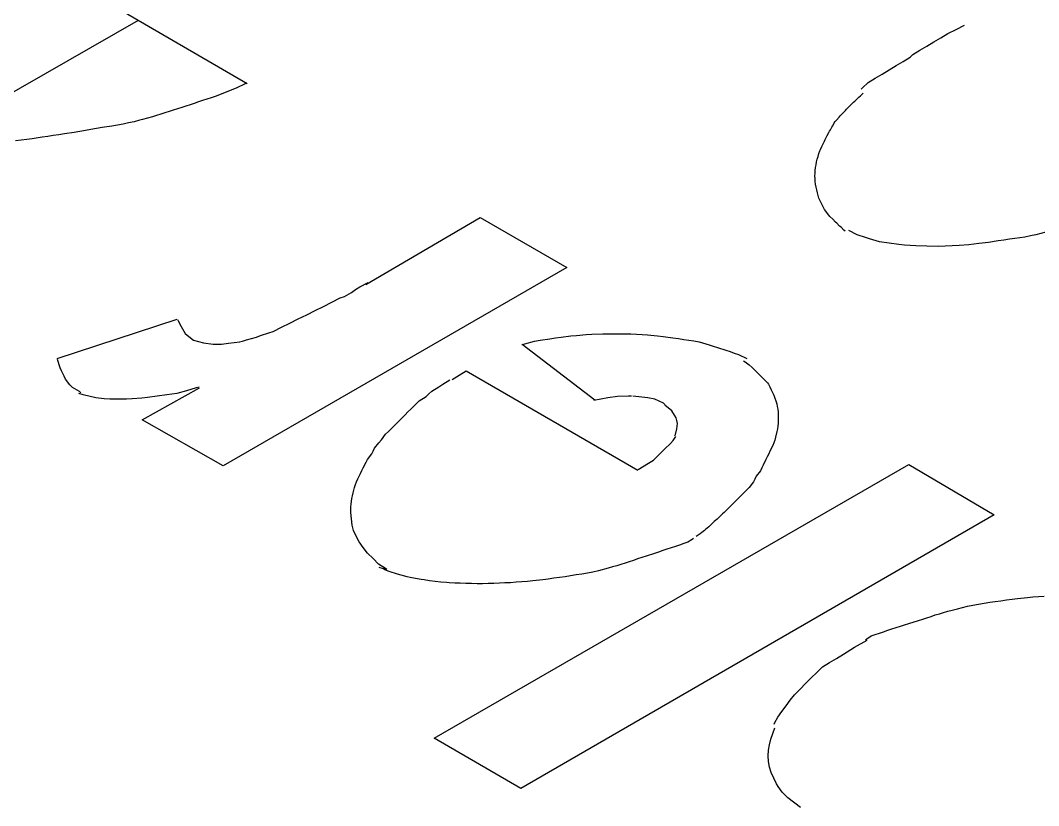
# Model space of a CAD drawing. Extents: x 0 to 258, y 0 to 184.
# Drawn here: x 78.6193 to 78.8122, y 106.4973 to 106.6461 of the extents above; entities that cross this region are included whole.
import ezdxf

# ---------------------------------------------------------------- set-up
doc = ezdxf.new("R2010")
doc.units = 0

msp = doc.modelspace()

# ---------------------------------------------------------------- linework, layer by layer
for p, q in [((78.613557, 106.662501), (78.66224, 106.63419)), ((78.641603, 106.646097), (78.598211, 106.621226)), ((78.795026, 106.643626), (78.796614, 106.644419)), ((78.796614, 106.644419), (78.798201, 106.645213)), ((78.79238, 106.642038), (78.793703, 106.642832)), ((78.793703, 106.642832), (78.795026, 106.643626)), ((78.788412, 106.639657), (78.789735, 106.640451)), ((78.789735, 106.640451), (78.791058, 106.641244)), ((78.791058, 106.641244), (78.79238, 106.642038)), ((78.785237, 106.63754), (78.78656, 106.638334)), ((78.78656, 106.638334), (78.787883, 106.639128)), ((78.787883, 106.639128), (78.788412, 106.639657)), ((78.782591, 106.635953), (78.783914, 106.636746)), ((78.783914, 106.636746), (78.785237, 106.63754)), ((78.779945, 106.634365), (78.781268, 106.635159)), ((78.781268, 106.635159), (78.782591, 106.635953)), ((78.660287, 106.633307), (78.657007, 106.631984)), ((78.661875, 106.634101), (78.660287, 106.633307)), ((78.66214, 106.634286), (78.661875, 106.634101)), ((78.778622, 106.633074), (78.778887, 106.633307)), ((78.778887, 106.633307), (78.779945, 106.634365)), ((78.653038, 106.630661), (78.652244, 106.630396)), ((78.653832, 106.630926), (78.653038, 106.630661)), ((78.654625, 106.63119), (78.653832, 106.630926)), ((78.655419, 106.631455), (78.654625, 106.63119)), ((78.656213, 106.631719), (78.655419, 106.631455)), ((78.657007, 106.631984), (78.656213, 106.631719)), ((78.776889, 106.630346), (78.777143, 106.630595)), ((78.777143, 106.630595), (78.777405, 106.630841)), ((78.777405, 106.630841), (78.77767, 106.631084)), ((78.77767, 106.631084), (78.777934, 106.631328)), ((78.777934, 106.631328), (78.778199, 106.631568)), ((78.778199, 106.631568), (78.778463, 106.631809)), ((78.778463, 106.631809), (78.778993, 106.632338)), ((78.647482, 106.628833), (78.646688, 106.628587)), ((78.648275, 106.629087), (78.647482, 106.628833)), ((78.649069, 106.629341), (78.648275, 106.629087)), ((78.649863, 106.629603), (78.649069, 106.629341)), ((78.650657, 106.629867), (78.649863, 106.629603)), ((78.65145, 106.630132), (78.650657, 106.629867)), ((78.652244, 106.630396), (78.65145, 106.630132)), ((78.774876, 106.628274), (78.775405, 106.628804)), ((78.775405, 106.628804), (78.775635, 106.62906)), ((78.775635, 106.62906), (78.775868, 106.629314)), ((78.775868, 106.629314), (78.776109, 106.629568)), ((78.776109, 106.629568), (78.776638, 106.630097)), ((78.776638, 106.630097), (78.776889, 106.630346)), ((78.639809, 106.626684), (78.63875, 106.626473)), ((78.640867, 106.626899), (78.639809, 106.626684)), ((78.641661, 106.627118), (78.640867, 106.626899)), ((78.642455, 106.62734), (78.641661, 106.627118)), ((78.644307, 106.62787), (78.642455, 106.62734)), ((78.6451, 106.628105), (78.644307, 106.62787)), ((78.645894, 106.628343), (78.6451, 106.628105)), ((78.646688, 106.628587), (78.645894, 106.628343)), ((78.773254, 106.626166), (78.773518, 106.626695)), ((78.773518, 106.626695), (78.773714, 106.626959)), ((78.773714, 106.626959), (78.773915, 106.627224)), ((78.773915, 106.627224), (78.774444, 106.627753)), ((78.774444, 106.627753), (78.774656, 106.628015)), ((78.774656, 106.628015), (78.774876, 106.628274)), ((78.62949, 106.624872), (78.627638, 106.624607)), ((78.630548, 106.625049), (78.62949, 106.624872)), ((78.631607, 106.625232), (78.630548, 106.625049)), ((78.632665, 106.625417), (78.631607, 106.625232)), ((78.633723, 106.625605), (78.632665, 106.625417)), ((78.634782, 106.625798), (78.633723, 106.625605)), ((78.636634, 106.626063), (78.634782, 106.625798)), ((78.637692, 106.626266), (78.636634, 106.626063)), ((78.63875, 106.626473), (78.637692, 106.626266)), ((78.772206, 106.624314), (78.772471, 106.624843)), ((78.772471, 106.624843), (78.772637, 106.625107)), ((78.772637, 106.625107), (78.772807, 106.625372)), ((78.772807, 106.625372), (78.773071, 106.625901)), ((78.773071, 106.625901), (78.773254, 106.626166)), ((78.619436, 106.623414), (78.618377, 106.623279)), ((78.620494, 106.623557), (78.619436, 106.623414)), ((78.621552, 106.6237), (78.620494, 106.623557)), ((78.623405, 106.623964), (78.621552, 106.6237)), ((78.624463, 106.624118), (78.623405, 106.623964)), ((78.625521, 106.624279), (78.624463, 106.624118)), ((78.62658, 106.624441), (78.625521, 106.624279)), ((78.627638, 106.624607), (78.62658, 106.624441)), ((78.771388, 106.622726), (78.771653, 106.623255)), ((78.771653, 106.623255), (78.771791, 106.62352)), ((78.771791, 106.62352), (78.772055, 106.624049)), ((78.772055, 106.624049), (78.772206, 106.624314)), ((78.770447, 106.620345), (78.770621, 106.620874)), ((78.770621, 106.620874), (78.770814, 106.621403)), ((78.770814, 106.621403), (78.770918, 106.621668)), ((78.770918, 106.621668), (78.771142, 106.622197)), ((78.771142, 106.622197), (78.771264, 106.622462)), ((78.771264, 106.622462), (78.771388, 106.622726)), ((78.77006, 106.618757), (78.770166, 106.619287)), ((78.770166, 106.619287), (78.770296, 106.619816)), ((78.770296, 106.619816), (78.770447, 106.620345)), ((78.769864, 106.616641), (78.769878, 106.61717)), ((78.769878, 106.61717), (78.769915, 106.617699)), ((78.769915, 106.617699), (78.769976, 106.618228)), ((78.769976, 106.618228), (78.77006, 106.618757)), ((78.769878, 106.616112), (78.769864, 106.616641)), ((78.769917, 106.615582), (78.769878, 106.616112)), ((78.769984, 106.615053), (78.769917, 106.615582)), ((78.770076, 106.614524), (78.769984, 106.615053)), ((78.770195, 106.613995), (78.770076, 106.614524)), ((78.770346, 106.613466), (78.770195, 106.613995)), ((78.770611, 106.612407), (78.770346, 106.613466)), ((78.771669, 106.610291), (78.770611, 106.612407)), ((78.772463, 106.609232), (78.771669, 106.610291)), ((78.68473, 106.596091), (78.706425, 106.608791)), ((78.706425, 106.608791), (78.72283, 106.599266)), ((78.772688, 106.608973), (78.772463, 106.609232)), ((78.773217, 106.608444), (78.772688, 106.608973)), ((78.773746, 106.607915), (78.773217, 106.608444)), ((78.77401, 106.607674), (78.773746, 106.607915)), ((78.77454, 106.607145), (78.77401, 106.607674)), ((78.774804, 106.606917), (78.77454, 106.607145)), ((78.775333, 106.606388), (78.774804, 106.606917)), ((78.775598, 106.606179), (78.775333, 106.606388)), ((78.777842, 106.605491), (78.776254, 106.606285)), ((78.779429, 106.604962), (78.777842, 106.605491)), ((78.811735, 106.605467), (78.810676, 106.605266)), ((78.813587, 106.605997), (78.811735, 106.605467)), ((78.780223, 106.604697), (78.779429, 106.604962)), ((78.782075, 106.604168), (78.780223, 106.604697)), ((78.783927, 106.603904), (78.782075, 106.604168)), ((78.785779, 106.603639), (78.783927, 106.603904)), ((78.786837, 106.603533), (78.785779, 106.603639)), ((78.788954, 106.603382), (78.786837, 106.603533)), ((78.799035, 106.603613), (78.797183, 106.603457)), ((78.800887, 106.603811), (78.799035, 106.603613)), ((78.802739, 106.604054), (78.800887, 106.603811)), ((78.804591, 106.604319), (78.802739, 106.604054)), ((78.805649, 106.604473), (78.804591, 106.604319)), ((78.806708, 106.604637), (78.805649, 106.604473)), ((78.807766, 106.604806), (78.806708, 106.604637)), ((78.809618, 106.60507), (78.807766, 106.604806)), ((78.810676, 106.605266), (78.809618, 106.60507)), ((78.791071, 106.603308), (78.788954, 106.603382)), ((78.793187, 106.603298), (78.791071, 106.603308)), ((78.797183, 106.603457), (78.793187, 106.603298)), ((78.72283, 106.599266), (78.657742, 106.561695)), ((78.683597, 106.595638), (78.685185, 106.596432)), ((78.680687, 106.593786), (78.68201, 106.59458)), ((78.68201, 106.59458), (78.682803, 106.595109)), ((78.682803, 106.595109), (78.683597, 106.595638)), ((78.675131, 106.59114), (78.676718, 106.591934)), ((78.676718, 106.591934), (78.678306, 106.592728)), ((78.678306, 106.592728), (78.679893, 106.593521)), ((78.679893, 106.593521), (78.680687, 106.593786)), ((78.671956, 106.589553), (78.673543, 106.590346)), ((78.673543, 106.590346), (78.675131, 106.59114)), ((78.626257, 106.582068), (78.649011, 106.589476)), ((78.649088, 106.589431), (78.649201, 106.589166)), ((78.649201, 106.589166), (78.649731, 106.588108)), ((78.649731, 106.588108), (78.650524, 106.586785)), ((78.668781, 106.587965), (78.670368, 106.588759)), ((78.670368, 106.588759), (78.671956, 106.589553)), ((78.650524, 106.586785), (78.651847, 106.585727)), ((78.664018, 106.586113), (78.664812, 106.586378)), ((78.664812, 106.586378), (78.666399, 106.586907)), ((78.666399, 106.586907), (78.667193, 106.587171)), ((78.667193, 106.587171), (78.668781, 106.587965)), ((78.721753, 106.586089), (78.723605, 106.586327)), ((78.723605, 106.586327), (78.724663, 106.586425)), ((78.724663, 106.586425), (78.726515, 106.586584)), ((78.726515, 106.586584), (78.727574, 106.586642)), ((78.727574, 106.586642), (78.72969, 106.586724)), ((78.72969, 106.586724), (78.730749, 106.586745)), ((78.730749, 106.586745), (78.732865, 106.586748)), ((78.732865, 106.586748), (78.733924, 106.586732)), ((78.733924, 106.586732), (78.734982, 106.5867)), ((78.734982, 106.5867), (78.737099, 106.586603)), ((78.737099, 106.586603), (78.738157, 106.586534)), ((78.738157, 106.586534), (78.740009, 106.586357)), ((78.740009, 106.586357), (78.741067, 106.586248)), ((78.741067, 106.586248), (78.742919, 106.585989)), ((78.651855, 106.585737), (78.65212, 106.585542)), ((78.65212, 106.585542), (78.653972, 106.585012)), ((78.653972, 106.585012), (78.655824, 106.584761)), ((78.655824, 106.584761), (78.657411, 106.584785)), ((78.657411, 106.584785), (78.658734, 106.584938)), ((78.658734, 106.584938), (78.660851, 106.585203)), ((78.660843, 106.585237), (78.661372, 106.585346)), ((78.661372, 106.585346), (78.662166, 106.585584)), ((78.662166, 106.585584), (78.664018, 106.586113)), ((78.714344, 106.58469), (78.714874, 106.584809)), ((78.728121, 106.57413), (78.714363, 106.584713)), ((78.714874, 106.584809), (78.716726, 106.585338)), ((78.716726, 106.585338), (78.717784, 106.585534)), ((78.717784, 106.585534), (78.719636, 106.585798)), ((78.719636, 106.585798), (78.720694, 106.585949)), ((78.720694, 106.585949), (78.721753, 106.586089)), ((78.742919, 106.585989), (78.743978, 106.585838)), ((78.743978, 106.585838), (78.745036, 106.585674)), ((78.745036, 106.585674), (78.746888, 106.585409)), ((78.746888, 106.585409), (78.747946, 106.5852)), ((78.747946, 106.5852), (78.749798, 106.584671)), ((78.749798, 106.584671), (78.750592, 106.584414)), ((78.750592, 106.584414), (78.751386, 106.58415)), ((78.751386, 106.58415), (78.752973, 106.583621)), ((78.752973, 106.583621), (78.753767, 106.583356)), ((78.753767, 106.583356), (78.754561, 106.583092)), ((78.754561, 106.583092), (78.755355, 106.582827)), ((78.755355, 106.582827), (78.756942, 106.582033)), ((78.626852, 106.580266), (78.626323, 106.581853)), ((78.75635, 106.581597), (78.756614, 106.581388)), ((78.756614, 106.581388), (78.757408, 106.580858)), ((78.757408, 106.580858), (78.757937, 106.580329)), ((78.627061, 106.579737), (78.626852, 106.580266)), ((78.62759, 106.578678), (78.627061, 106.579737)), ((78.627855, 106.578149), (78.62759, 106.578678)), ((78.701134, 106.578099), (78.70378, 106.579686)), ((78.70378, 106.579686), (78.736323, 106.560901)), ((78.757937, 106.580329), (78.758202, 106.580099)), ((78.758202, 106.580099), (78.75926, 106.579041)), ((78.75926, 106.579041), (78.760318, 106.577982)), ((78.628649, 106.577091), (78.627855, 106.578149)), ((78.629178, 106.576562), (78.628649, 106.577091)), ((78.630501, 106.575768), (78.629178, 106.576562)), ((78.642396, 106.570426), (78.653244, 106.576511)), ((78.653152, 106.576607), (78.652622, 106.576477)), ((78.697242, 106.575887), (78.698565, 106.576681)), ((78.698565, 106.576681), (78.699358, 106.57721)), ((78.699358, 106.57721), (78.700681, 106.578004)), ((78.760318, 106.577982), (78.760847, 106.577453)), ((78.760847, 106.577453), (78.761038, 106.577189)), ((78.761038, 106.577189), (78.761303, 106.57666)), ((78.761303, 106.57666), (78.761567, 106.57613)), ((78.631191, 106.575157), (78.630397, 106.575421)), ((78.630765, 106.575559), (78.630501, 106.575768)), ((78.633572, 106.574628), (78.631191, 106.575157)), ((78.63516, 106.574434), (78.633572, 106.574628)), ((78.643362, 106.574633), (78.642304, 106.57453)), ((78.645214, 106.57489), (78.643362, 106.574633)), ((78.647066, 106.575154), (78.645214, 106.57489)), ((78.648918, 106.575419), (78.647066, 106.575154)), ((78.65077, 106.575948), (78.648918, 106.575419)), ((78.652622, 106.576477), (78.65077, 106.575948)), ((78.69486, 106.574035), (78.696183, 106.574829)), ((78.696183, 106.574829), (78.696713, 106.575358)), ((78.696713, 106.575358), (78.697242, 106.575887)), ((78.73059, 106.574593), (78.727944, 106.574064)), ((78.732442, 106.574826), (78.73059, 106.574593)), ((78.734559, 106.574921), (78.732442, 106.574826)), ((78.735088, 106.574911), (78.734559, 106.574921)), ((78.738223, 106.57462), (78.735339, 106.574884)), ((78.739546, 106.574355), (78.738223, 106.57462)), ((78.761567, 106.57613), (78.761832, 106.575601)), ((78.761832, 106.575601), (78.762072, 106.575072)), ((78.762072, 106.575072), (78.762284, 106.574543)), ((78.636218, 106.574363), (78.63516, 106.574434)), ((78.637277, 106.574326), (78.636218, 106.574363)), ((78.639393, 106.574337), (78.637277, 106.574326)), ((78.640452, 106.574379), (78.639393, 106.574337)), ((78.642304, 106.57453), (78.640452, 106.574379)), ((78.693273, 106.572447), (78.694331, 106.573506)), ((78.694331, 106.573506), (78.69486, 106.574035)), ((78.741133, 106.573561), (78.739546, 106.574355)), ((78.741398, 106.573363), (78.741133, 106.573561)), ((78.742737, 106.572138), (78.741414, 106.573196)), ((78.762284, 106.574543), (78.762461, 106.574014)), ((78.762461, 106.574014), (78.76261, 106.573485)), ((78.76261, 106.573485), (78.762729, 106.572955)), ((78.762729, 106.572955), (78.762819, 106.572426)), ((78.691156, 106.570331), (78.692215, 106.571389)), ((78.692215, 106.571389), (78.692744, 106.571918)), ((78.692744, 106.571918), (78.693273, 106.572447)), ((78.743266, 106.571344), (78.742737, 106.572138)), ((78.743531, 106.570815), (78.743266, 106.571344)), ((78.743718, 106.570286), (78.743531, 106.570815)), ((78.762819, 106.572426), (78.762882, 106.571897)), ((78.762882, 106.571897), (78.762919, 106.571368)), ((78.762919, 106.571368), (78.762919, 106.57031)), ((78.657742, 106.561695), (78.642396, 106.570426)), ((78.689569, 106.568743), (78.690627, 106.569802)), ((78.690627, 106.569802), (78.691156, 106.570331)), ((78.743697, 106.568698), (78.743803, 106.569757)), ((78.743803, 106.569757), (78.743718, 106.570286)), ((78.762829, 106.569251), (78.76275, 106.568722)), ((78.762885, 106.56978), (78.762829, 106.569251)), ((78.762919, 106.57031), (78.762885, 106.56978)), ((78.687717, 106.566627), (78.68851, 106.567685)), ((78.68851, 106.567685), (78.68904, 106.568214)), ((78.68904, 106.568214), (78.689569, 106.568743)), ((78.742999, 106.5665), (78.743528, 106.567293)), ((78.7433, 106.567375), (78.743433, 106.56764)), ((78.743433, 106.56764), (78.743697, 106.568698)), ((78.762393, 106.567135), (78.762234, 106.566605)), ((78.762652, 106.568193), (78.762393, 106.567135)), ((78.76275, 106.568722), (78.762652, 106.568193)), ((78.686129, 106.56451), (78.686394, 106.565039)), ((78.686394, 106.565039), (78.687188, 106.566097)), ((78.687188, 106.566097), (78.687717, 106.566627)), ((78.741411, 106.564912), (78.74247, 106.56597)), ((78.74247, 106.56597), (78.742999, 106.5665)), ((78.761866, 106.565547), (78.761337, 106.564489)), ((78.762059, 106.566076), (78.761866, 106.565547)), ((78.762234, 106.566605), (78.762059, 106.566076)), ((78.685071, 106.562922), (78.685865, 106.563981)), ((78.685865, 106.563981), (78.686129, 106.56451)), ((78.739295, 106.562795), (78.740353, 106.563854)), ((78.740353, 106.563854), (78.741411, 106.564912)), ((78.760834, 106.56343), (78.76057, 106.562901)), ((78.761094, 106.56396), (78.760834, 106.56343)), ((78.761337, 106.564489), (78.761094, 106.56396)), ((78.684013, 106.560806), (78.684277, 106.561335)), ((78.684277, 106.561335), (78.684806, 106.562393)), ((78.684806, 106.562393), (78.685071, 106.562922)), ((78.697694, 106.510101), (78.787652, 106.561959)), ((78.736384, 106.560988), (78.736649, 106.561208)), ((78.736649, 106.561208), (78.737972, 106.562002)), ((78.737972, 106.562002), (78.739295, 106.562795)), ((78.759776, 106.561314), (78.759511, 106.560785)), ((78.760041, 106.561843), (78.759776, 106.561314)), ((78.76057, 106.562901), (78.760041, 106.561843)), ((78.787652, 106.561959), (78.803792, 106.552434)), ((78.682997, 106.558689), (78.683219, 106.559218)), ((78.683219, 106.559218), (78.683748, 106.560277)), ((78.683748, 106.560277), (78.684013, 106.560806)), ((78.758453, 106.559197), (78.758188, 106.558668)), ((78.758718, 106.559726), (78.758453, 106.559197)), ((78.759511, 106.560785), (78.758718, 106.559726)), ((78.682343, 106.556572), (78.682608, 106.557631)), ((78.682608, 106.557631), (78.682793, 106.55816)), ((78.682793, 106.55816), (78.682997, 106.558689)), ((78.757395, 106.55761), (78.756866, 106.55708)), ((78.758188, 106.558668), (78.757395, 106.55761)), ((78.681949, 106.554456), (78.682105, 106.555514)), ((78.682105, 106.555514), (78.682213, 106.556043)), ((78.682213, 106.556043), (78.682343, 106.556572)), ((78.755807, 106.556022), (78.754749, 106.554964)), ((78.756336, 106.556551), (78.755807, 106.556022)), ((78.756866, 106.55708), (78.756336, 106.556551)), ((78.681885, 106.552868), (78.681906, 106.553927)), ((78.681906, 106.553927), (78.681949, 106.554456)), ((78.753691, 106.553905), (78.752632, 106.552847)), ((78.75422, 106.554435), (78.753691, 106.553905)), ((78.754749, 106.554964), (78.75422, 106.554435)), ((78.682147, 106.550487), (78.681885, 106.552868)), ((78.803792, 106.552434), (78.714098, 106.500576)), ((78.751309, 106.551601), (78.751045, 106.551368)), ((78.751838, 106.55213), (78.751309, 106.551601)), ((78.752103, 106.552368), (78.751838, 106.55213)), ((78.752368, 106.552606), (78.752103, 106.552368)), ((78.752632, 106.552847), (78.752368, 106.552606)), ((78.682412, 106.549429), (78.682147, 106.550487)), ((78.748928, 106.549487), (78.748663, 106.54927)), ((78.749193, 106.549706), (78.748928, 106.549487)), ((78.749457, 106.549926), (78.749193, 106.549706)), ((78.749722, 106.550148), (78.749457, 106.549926)), ((78.750251, 106.550678), (78.749722, 106.550148)), ((78.750516, 106.550908), (78.750251, 106.550678)), ((78.75078, 106.551138), (78.750516, 106.550908)), ((78.751045, 106.551368), (78.75078, 106.551138)), ((78.682941, 106.54837), (78.682412, 106.549429)), ((78.68347, 106.547312), (78.682941, 106.54837)), ((78.746579, 106.547764), (78.745785, 106.547235)), ((78.746843, 106.547966), (78.746579, 106.547764)), ((78.748134, 106.548847), (78.747341, 106.548317)), ((78.748399, 106.549058), (78.748134, 106.548847)), ((78.748663, 106.54927), (78.748399, 106.549058)), ((78.684264, 106.546254), (78.68347, 106.547312)), ((78.685058, 106.545195), (78.684264, 106.546254)), ((78.741022, 106.545648), (78.740229, 106.545383)), ((78.741816, 106.545912), (78.741022, 106.545648)), ((78.74261, 106.546177), (78.741816, 106.545912)), ((78.743404, 106.546442), (78.74261, 106.546177)), ((78.744197, 106.546706), (78.743404, 106.546442)), ((78.744991, 106.546971), (78.744197, 106.546706)), ((78.745785, 106.547235), (78.744991, 106.546971)), ((78.686116, 106.544137), (78.685058, 106.545195)), ((78.687174, 106.543079), (78.686116, 106.544137)), ((78.735466, 106.543796), (78.734672, 106.543531)), ((78.73626, 106.54406), (78.735466, 106.543796)), ((78.737054, 106.544325), (78.73626, 106.54406)), ((78.737847, 106.544589), (78.737054, 106.544325)), ((78.739435, 106.545119), (78.737847, 106.544589)), ((78.740229, 106.545383), (78.739435, 106.545119)), ((78.688497, 106.542285), (78.687174, 106.543079)), ((78.688106, 106.542166), (78.687312, 106.54243)), ((78.68837, 106.541981), (78.688106, 106.542166)), ((78.689164, 106.541716), (78.68837, 106.541981)), ((78.688762, 106.542079), (78.688497, 106.542285)), ((78.728851, 106.541788), (78.727793, 106.541586)), ((78.730704, 106.542317), (78.728851, 106.541788)), ((78.731497, 106.542544), (78.730704, 106.542317)), ((78.732291, 106.542777), (78.731497, 106.542544)), ((78.733085, 106.54302), (78.732291, 106.542777)), ((78.733879, 106.543272), (78.733085, 106.54302)), ((78.734672, 106.543531), (78.733879, 106.543272)), ((78.690752, 106.541187), (78.689164, 106.541716)), ((78.692604, 106.540658), (78.690752, 106.541187)), ((78.693133, 106.540549), (78.692604, 106.540658)), ((78.694191, 106.540346), (78.693133, 106.540549)), ((78.695249, 106.540166), (78.694191, 106.540346)), ((78.695779, 106.540084), (78.695249, 106.540166)), ((78.696837, 106.539935), (78.695779, 106.540084)), ((78.697895, 106.539808), (78.696837, 106.539935)), ((78.716416, 106.539914), (78.715358, 106.539814)), ((78.718268, 106.540139), (78.716416, 106.539914)), ((78.719326, 106.540266), (78.718268, 106.540139)), ((78.720385, 106.540401), (78.719326, 106.540266)), ((78.721443, 106.540547), (78.720385, 106.540401)), ((78.722501, 106.540697), (78.721443, 106.540547)), ((78.72356, 106.540859), (78.722501, 106.540697)), ((78.724618, 106.541028), (78.72356, 106.540859)), ((78.725676, 106.541205), (78.724618, 106.541028)), ((78.726735, 106.541391), (78.725676, 106.541205)), ((78.727793, 106.541586), (78.726735, 106.541391)), ((78.698954, 106.5397), (78.697895, 106.539808)), ((78.700012, 106.539607), (78.698954, 106.5397)), ((78.700541, 106.539568), (78.700012, 106.539607)), ((78.701599, 106.539502), (78.700541, 106.539568)), ((78.702658, 106.539449), (78.701599, 106.539502)), ((78.703716, 106.539412), (78.702658, 106.539449)), ((78.704774, 106.53939), (78.703716, 106.539412)), ((78.705833, 106.53938), (78.704774, 106.53939)), ((78.706891, 106.539382), (78.705833, 106.53938)), ((78.707949, 106.539398), (78.706891, 106.539382)), ((78.709008, 106.539425), (78.707949, 106.539398)), ((78.710066, 106.539464), (78.709008, 106.539425)), ((78.711124, 106.539515), (78.710066, 106.539464)), ((78.712183, 106.539573), (78.711124, 106.539515)), ((78.713241, 106.539644), (78.712183, 106.539573)), ((78.714299, 106.539724), (78.713241, 106.539644)), ((78.715358, 106.539814), (78.714299, 106.539724)), ((78.802974, 106.535848), (78.804033, 106.536004)), ((78.804033, 106.536004), (78.805091, 106.536155)), ((78.805091, 106.536155), (78.806149, 106.536295)), ((78.806149, 106.536295), (78.807208, 106.53643)), ((78.807208, 106.53643), (78.808266, 106.536554)), ((78.808266, 106.536554), (78.810118, 106.536776)), ((78.810118, 106.536776), (78.811176, 106.536874)), ((78.811176, 106.536874), (78.812235, 106.536962)), ((78.812235, 106.536962), (78.813293, 106.537041)), ((78.794243, 106.533935), (78.795037, 106.534168)), ((78.795037, 106.534168), (78.795831, 106.53439)), ((78.795831, 106.53439), (78.796889, 106.534604)), ((78.796889, 106.534604), (78.798741, 106.535133)), ((78.798741, 106.535133), (78.799799, 106.535324)), ((78.799799, 106.535324), (78.800858, 106.535506)), ((78.800858, 106.535506), (78.801916, 106.535681)), ((78.801916, 106.535681), (78.802974, 106.535848)), ((78.787629, 106.531868), (78.789481, 106.532397)), ((78.789481, 106.532397), (78.790274, 106.532662)), ((78.790274, 106.532662), (78.791068, 106.532927)), ((78.791068, 106.532927), (78.791862, 106.533191)), ((78.791862, 106.533191), (78.792656, 106.533448)), ((78.792656, 106.533448), (78.793449, 106.533697)), ((78.793449, 106.533697), (78.794243, 106.533935)), ((78.782072, 106.530016), (78.782866, 106.530281)), ((78.782866, 106.530281), (78.78366, 106.530545)), ((78.78366, 106.530545), (78.784454, 106.53081)), ((78.784454, 106.53081), (78.785247, 106.531075)), ((78.785247, 106.531075), (78.786041, 106.531339)), ((78.786041, 106.531339), (78.786835, 106.531604)), ((78.786835, 106.531604), (78.787629, 106.531868)), ((78.777357, 106.527341), (78.779739, 106.528664)), ((78.779426, 106.528757), (78.779691, 106.528958)), ((78.779691, 106.528958), (78.780485, 106.529487)), ((78.780485, 106.529487), (78.781279, 106.529752)), ((78.781279, 106.529752), (78.782072, 106.530016)), ((78.775241, 106.526018), (78.777357, 106.527341)), ((78.771272, 106.523637), (78.772595, 106.524431)), ((78.772595, 106.524431), (78.773918, 106.525225)), ((78.773918, 106.525225), (78.775241, 106.526018)), ((78.769155, 106.52152), (78.770214, 106.522579)), ((78.770214, 106.522579), (78.771272, 106.523637)), ((78.768097, 106.520462), (78.769155, 106.52152)), ((78.76598, 106.518345), (78.767039, 106.519404)), ((78.767039, 106.519404), (78.768097, 106.520462)), ((78.764393, 106.516229), (78.765187, 106.517287)), ((78.765187, 106.517287), (78.76598, 106.518345)), ((78.762805, 106.514112), (78.763599, 106.51517)), ((78.763599, 106.51517), (78.764393, 106.516229)), ((78.762141, 106.512789), (78.762276, 106.513054)), ((78.762276, 106.513054), (78.762805, 106.514112)), ((78.761493, 106.509934), (78.762287, 106.512051)), ((78.714098, 106.500576), (78.697694, 106.510101)), ((78.761228, 106.508876), (78.761493, 106.509934)), ((78.76099, 106.506759), (78.761049, 106.507818)), ((78.761049, 106.507818), (78.761228, 106.508876)), ((78.761064, 106.505701), (78.76099, 106.506759)), ((78.761276, 106.504643), (78.761064, 106.505701)), ((78.761541, 106.503584), (78.761276, 106.504643)), ((78.76207, 106.502526), (78.761541, 106.503584)), ((78.762599, 106.501468), (78.76207, 106.502526)), ((78.762864, 106.500939), (78.762599, 106.501468)), ((78.763657, 106.49988), (78.762864, 106.500939)), ((78.764716, 106.498822), (78.763657, 106.49988)), ((78.767097, 106.49697), (78.764716, 106.498822))]:
    msp.add_line(p, q)

doc.saveas('drawing.dxf')
